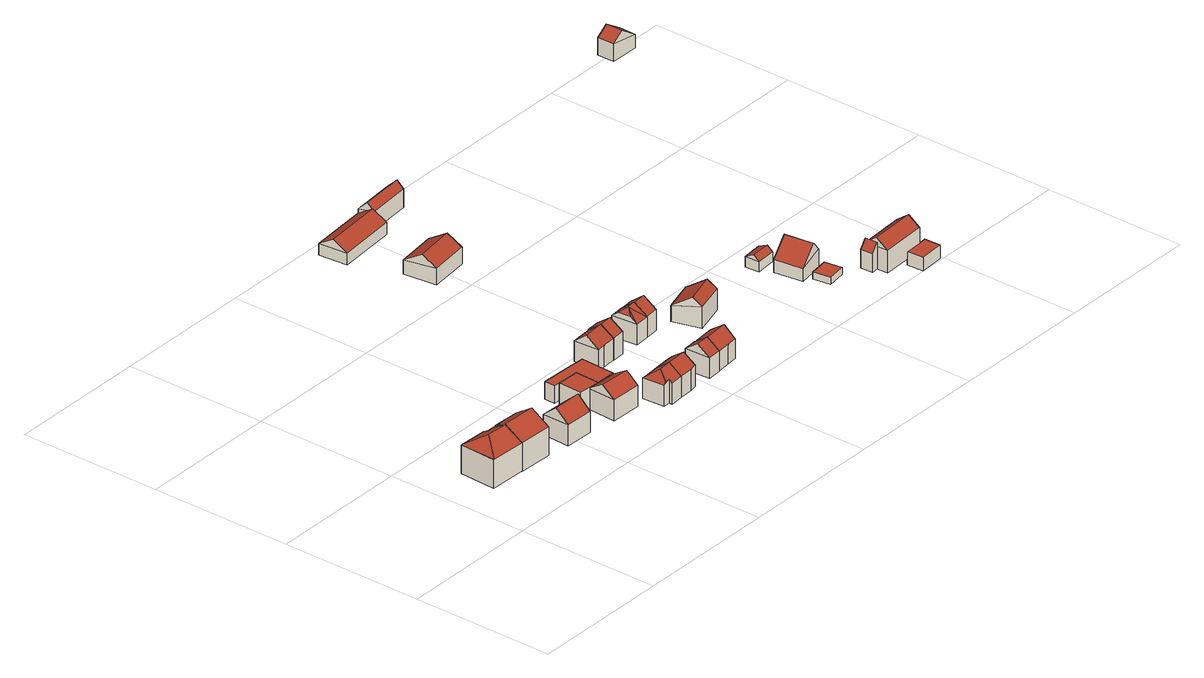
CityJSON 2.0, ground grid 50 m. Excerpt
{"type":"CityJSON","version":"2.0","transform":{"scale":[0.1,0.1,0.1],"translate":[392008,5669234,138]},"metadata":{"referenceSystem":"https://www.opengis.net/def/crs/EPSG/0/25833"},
"CityObjects":{
"building1":{"type":"Building","attributes":{"Dachtyp_tdc":"tdcFreeFormRoof","Gemeindeschluessel":14627140,"Dachneigung":30.22,"QualitaetDacherkennung":42,"Geometrietyp2DReferenz":"3000","function":"31001_9998","roofType":"5000","measuredHeight":13.62},"geometry":[{"type":"MultiSurface","lod":"2","boundaries":[[[0,1,2,3]],[[1,4,5,2]],[[4,6,7,5]],[[6,8,9,7]],[[8,10,11,9]],[[10,12,13,11]],[[12,0,3,13]],[[1,14,15]],[[14,1,0]],[[15,14,12,10,16]],[[16,8,6,4,1,15]],[[10,8,16]],[[0,12,14]],[[3,2,5,7,9,11,13]]],"semantics":{"surfaces":[{"type":"WallSurface"},{"type":"RoofSurface"},{"type":"GroundSurface"}],"values":[0,0,0,0,0,0,0,1,1,1,1,0,0,2]}}]},
"building2":{"type":"Building","attributes":{"Dachtyp_tdc":"tdcFreeFormRoof","Gemeindeschluessel":14627140,"Dachneigung":31.14,"QualitaetDacherkennung":45,"Geometrietyp2DReferenz":"3000","function":"31001_9998","roofType":"5000","measuredHeight":13.87},"geometry":[{"type":"MultiSurface","lod":"2","boundaries":[[[17,18,19,20]],[[18,21,22,19]],[[21,23,24,22]],[[23,25,26,24]],[[25,27,28,26]],[[27,29,30,28]],[[29,17,20,30]],[[27,31,32,17,29]],[[31,25,23,21,18,32]],[[18,17,32]],[[27,25,31]],[[20,19,22,24,26,28,30]]],"semantics":{"surfaces":[{"type":"WallSurface"},{"type":"RoofSurface"},{"type":"GroundSurface"}],"values":[0,0,0,0,0,0,0,1,1,0,0,2]}}]},
"building3":{"type":"Building","attributes":{"Dachtyp_tdc":"tdcGableRoof","Gemeindeschluessel":14627140,"Dachneigung":40.91,"QualitaetDacherkennung":81,"Geometrietyp2DReferenz":"3000","function":"31001_9998","roofType":"3100","measuredHeight":11.41},"geometry":[{"type":"MultiSurface","lod":"2","boundaries":[[[33,34,35,36]],[[34,37,38,35]],[[37,39,40,38]],[[39,33,36,40]],[[37,34,41]],[[33,39,42]],[[34,33,42,41]],[[39,37,41,42]],[[36,35,38,40]]],"semantics":{"surfaces":[{"type":"WallSurface"},{"type":"RoofSurface"},{"type":"GroundSurface"}],"values":[0,0,0,0,0,0,1,1,2]}}]},
"building4":{"type":"Building","attributes":{"Gemeindeschluessel":14627140,"Geometrietyp2DReferenz":"3000","function":"31001_9998","roofType":"9999"},"children":["building4-1","building4-2"]},
"building4-1":{"type":"BuildingPart","attributes":{"Dachtyp_tdc":"tdcPolyFlatRoof","Dachneigung":0,"QualitaetDacherkennung":89,"Geometrietyp2DReferenz":"3000","roofType":"1000","measuredHeight":7.78},"parents":["building4"],"geometry":[{"type":"MultiSurface","lod":"2","boundaries":[[[43,44,45,46,47,48]],[[49,50,51,52]],[[49,53,54,50]],[[53,55,56,54]],[[55,43,48,56]],[[55,53,49,44,43]],[[48,47,50,54,56]],[[52,45,44,49]],[[51,50,47,46]],[[51,46,45,52]]],"semantics":{"surfaces":[{"type":"WallSurface"},{"type":"RoofSurface"},{"type":"GroundSurface"},{"type":"ClosureSurface"}],"values":[0,0,0,0,0,1,2,0,3,3]}}]},
"building4-2":{"type":"BuildingPart","attributes":{"Dachtyp_tdc":"tdcGableRoof","Dachneigung":32.81,"QualitaetDacherkennung":71,"Geometrietyp2DReferenz":"3000","roofType":"3100","measuredHeight":10.79},"parents":["building4"],"geometry":[{"type":"MultiSurface","lod":"2","boundaries":[[[57,51,50,58]],[[46,59,60,47]],[[59,61,62,60]],[[61,57,58,62]],[[57,63,64,65]],[[52,65,64,66,67,45]],[[45,67,46]],[[46,67,66,59]],[[59,66,64,63,61]],[[57,65,52,51]],[[61,63,57]],[[58,50,47,60,62]],[[47,50,51,46]],[[51,52,45,46]]],"semantics":{"surfaces":[{"type":"WallSurface"},{"type":"RoofSurface"},{"type":"GroundSurface"},{"type":"ClosureSurface"}],"values":[0,0,0,0,1,1,0,0,0,0,0,2,3,3]}}]},
"building5":{"type":"Building","attributes":{"Dachtyp_tdc":"tdcPolyFlatRoof","Gemeindeschluessel":14627140,"Dachneigung":0,"QualitaetDacherkennung":85,"Geometrietyp2DReferenz":"3000","function":"31001_9998","roofType":"1000","measuredHeight":6.04},"geometry":[{"type":"MultiSurface","lod":"2","boundaries":[[[44,43,68,69]],[[43,55,70,68]],[[55,71,72,70]],[[71,73,74,72]],[[73,75,76,74]],[[75,77,78,76]],[[77,79,80,78]],[[79,44,69,80]],[[79,77,75,73,71,55,43,44]],[[69,68,70,72,74,76,78,80]]],"semantics":{"surfaces":[{"type":"WallSurface"},{"type":"RoofSurface"},{"type":"GroundSurface"}],"values":[0,0,0,0,0,0,0,0,1,2]}}]},
"building6":{"type":"Building","attributes":{"Dachtyp_tdc":"tdcFreeFormRoof","Gemeindeschluessel":14627140,"Dachneigung":36.56,"QualitaetDacherkennung":61,"Geometrietyp2DReferenz":"3000","function":"31001_9998","roofType":"5000","measuredHeight":10.65},"geometry":[{"type":"MultiSurface","lod":"2","boundaries":[[[81,82,83,84]],[[82,85,86,83]],[[85,87,88,86]],[[87,89,90,88]],[[89,91,92,90]],[[91,93,94,92]],[[93,81,84,94]],[[82,95,96,85]],[[91,97,96,95,81,93]],[[96,97,89,87,85]],[[82,81,95]],[[91,89,97]],[[84,83,86,88,90,92,94]]],"semantics":{"surfaces":[{"type":"WallSurface"},{"type":"RoofSurface"},{"type":"GroundSurface"}],"values":[0,0,0,0,0,0,0,1,1,1,0,0,2]}}]},
"building7":{"type":"Building","attributes":{"Dachtyp_tdc":"tdcFreeFormRoof","Gemeindeschluessel":14627140,"Dachneigung":36.27,"QualitaetDacherkennung":68,"Geometrietyp2DReferenz":"3000","function":"31001_9998","roofType":"5000","measuredHeight":10.62},"geometry":[{"type":"MultiSurface","lod":"2","boundaries":[[[98,99,100,101]],[[99,102,103,100]],[[102,104,105,103]],[[104,106,107,105]],[[106,108,109,107]],[[108,98,101,109]],[[110,104,102,99,111]],[[108,106,110,111,98]],[[99,98,111]],[[106,104,110]],[[101,100,103,105,107,109]]],"semantics":{"surfaces":[{"type":"WallSurface"},{"type":"RoofSurface"},{"type":"GroundSurface"}],"values":[0,0,0,0,0,0,1,1,0,0,2]}}]},
"building8":{"type":"Building","attributes":{"Dachtyp_tdc":"tdcGableRoof","Gemeindeschluessel":14627140,"Dachneigung":37.02,"QualitaetDacherkennung":49,"Geometrietyp2DReferenz":"3000","function":"31001_9998","roofType":"3100","measuredHeight":10.69},"geometry":[{"type":"MultiSurface","lod":"2","boundaries":[[[112,97,113,92]],[[97,89,90,113]],[[89,114,115,90]],[[114,116,117,115]],[[116,118,119,117]],[[118,120,121,119]],[[120,122,123,121]],[[122,112,92,123]],[[118,116,114,89,97]],[[97,112,122,120,118]],[[92,113,90,115,117,119,121,123]]],"semantics":{"surfaces":[{"type":"WallSurface"},{"type":"RoofSurface"},{"type":"GroundSurface"}],"values":[0,0,0,0,0,0,0,0,1,1,2]}}]},
"building9":{"type":"Building","attributes":{"Dachtyp_tdc":"tdcGableRoof","Gemeindeschluessel":14627140,"Dachneigung":35.52,"QualitaetDacherkennung":92,"Geometrietyp2DReferenz":"3000","function":"31001_9998","roofType":"3100","measuredHeight":11.04},"geometry":[{"type":"MultiSurface","lod":"2","boundaries":[[[124,125,126,127]],[[125,128,129,126]],[[128,130,131,129]],[[130,124,127,131]],[[128,125,132]],[[124,130,133]],[[125,124,133,132]],[[130,128,132,133]],[[127,126,129,131]]],"semantics":{"surfaces":[{"type":"WallSurface"},{"type":"RoofSurface"},{"type":"GroundSurface"}],"values":[0,0,0,0,0,0,1,1,2]}}]},
"building10":{"type":"Building","attributes":{"Dachtyp_tdc":"tdcGableRoof","Gemeindeschluessel":14627140,"Dachneigung":31.39,"QualitaetDacherkennung":93,"Geometrietyp2DReferenz":"3000","function":"31001_9998","roofType":"3100","measuredHeight":9.04},"geometry":[{"type":"MultiSurface","lod":"2","boundaries":[[[134,135,136,137]],[[135,138,139,136]],[[138,140,141,139]],[[140,134,137,141]],[[138,135,142]],[[134,140,143]],[[135,134,143,142]],[[140,138,142,143]],[[137,136,139,141]]],"semantics":{"surfaces":[{"type":"WallSurface"},{"type":"RoofSurface"},{"type":"GroundSurface"}],"values":[0,0,0,0,0,0,1,1,2]}}]},
"building11":{"type":"Building","attributes":{"Dachtyp_tdc":"tdcGableRoof","Gemeindeschluessel":14627140,"Dachneigung":35.78,"QualitaetDacherkennung":79,"Geometrietyp2DReferenz":"3000","function":"31001_9998","roofType":"3100","measuredHeight":10.48},"geometry":[{"type":"MultiSurface","lod":"2","boundaries":[[[144,145,146,147]],[[145,148,149,146]],[[148,150,151,149]],[[150,144,147,151]],[[148,145,152]],[[144,150,153]],[[145,144,153,152]],[[150,148,152,153]],[[147,146,149,151]]],"semantics":{"surfaces":[{"type":"WallSurface"},{"type":"RoofSurface"},{"type":"GroundSurface"}],"values":[0,0,0,0,0,0,1,1,2]}}]},
"building12":{"type":"Building","attributes":{"Dachtyp_tdc":"tdcGableAndHippedGRoof","Gemeindeschluessel":14627140,"Dachneigung":36.74,"QualitaetDacherkennung":88,"Geometrietyp2DReferenz":"3000","function":"31001_9998","roofType":"9999","measuredHeight":10.65},"geometry":[{"type":"MultiSurface","lod":"2","boundaries":[[[154,155,156,157]],[[155,158,159,156]],[[158,160,161,159]],[[160,154,157,161]],[[158,155,162,163]],[[154,160,164]],[[163,162,165]],[[165,154,164]],[[165,155,154]],[[155,165,162]],[[160,165,164]],[[160,163,165]],[[163,160,158]],[[157,156,159,161]]],"semantics":{"surfaces":[{"type":"WallSurface"},{"type":"RoofSurface"},{"type":"GroundSurface"}],"values":[0,0,0,0,0,0,1,1,1,1,1,1,1,2]}}]},
"building13":{"type":"Building","attributes":{"Gemeindeschluessel":14627140,"Geometrietyp2DReferenz":"3000","function":"31001_9998","roofType":"9999"},"children":["building13-1","building13-2"]},
"building13-1":{"type":"BuildingPart","attributes":{"Dachtyp_tdc":"tdcGableRoof","Dachneigung":44.74,"QualitaetDacherkennung":78,"Geometrietyp2DReferenz":"3000","roofType":"3100","measuredHeight":8.76},"parents":["building13"],"geometry":[{"type":"MultiSurface","lod":"2","boundaries":[[[166,167,168,169,170]],[[167,171,172,168]],[[171,173,174,175,172]],[[171,167,176]],[[167,166,177,176]],[[173,171,176,177,178]],[[169,168,172,175]],[[166,170,179]],[[170,169,175,174]],[[170,174,173,179]],[[179,178,177,166]],[[173,178,179]]],"semantics":{"surfaces":[{"type":"WallSurface"},{"type":"RoofSurface"},{"type":"GroundSurface"},{"type":"ClosureSurface"}],"values":[0,0,0,0,1,1,2,0,3,3,0,3]}}]},
"building13-2":{"type":"BuildingPart","attributes":{"Dachtyp_tdc":"tdcGableRoof","Dachneigung":31.48,"QualitaetDacherkennung":86,"Geometrietyp2DReferenz":"3000","roofType":"3100","measuredHeight":7.17},"parents":["building13"],"geometry":[{"type":"MultiSurface","lod":"2","boundaries":[[[180,170,169,181]],[[182,183,184,185]],[[183,180,181,184]],[[180,183,186]],[[170,180,186,187,178,179]],[[183,182,187,186]],[[181,169,175,185,184]],[[185,175,174,182]],[[175,169,170,174]],[[187,182,174,173,178]],[[179,173,174,170]],[[178,173,179]]],"semantics":{"surfaces":[{"type":"WallSurface"},{"type":"RoofSurface"},{"type":"GroundSurface"},{"type":"ClosureSurface"}],"values":[0,0,0,0,1,1,2,0,3,0,3,3]}}]},
"building14":{"type":"Building","attributes":{"Dachtyp_tdc":"tdcGableRoof","Gemeindeschluessel":14627140,"Dachneigung":36.99,"QualitaetDacherkennung":91,"Geometrietyp2DReferenz":"3000","function":"31001_9998","roofType":"3100","measuredHeight":10.68},"geometry":[{"type":"MultiSurface","lod":"2","boundaries":[[[188,189,190,161]],[[189,191,192,190]],[[191,193,157,192]],[[193,188,161,157]],[[191,189,194]],[[188,193,195]],[[189,188,195,194]],[[193,191,194,195]],[[161,190,192,157]]],"semantics":{"surfaces":[{"type":"WallSurface"},{"type":"RoofSurface"},{"type":"GroundSurface"}],"values":[0,0,0,0,0,0,1,1,2]}}]},
"building15":{"type":"Building","attributes":{"Dachtyp_tdc":"tdcGableRoof","Gemeindeschluessel":14627140,"Dachneigung":34.81,"QualitaetDacherkennung":42,"Geometrietyp2DReferenz":"3000","function":"31001_9998","roofType":"3100","measuredHeight":10.36},"geometry":[{"type":"MultiSurface","lod":"2","boundaries":[[[196,197,198,199]],[[197,200,201,198]],[[200,202,203,201]],[[202,204,205,203]],[[204,206,207,205]],[[206,208,209,207]],[[208,210,211,209]],[[210,196,199,211]],[[206,204,202,200,197]],[[197,196,210,208,206]],[[199,198,201,203,205,207,209,211]]],"semantics":{"surfaces":[{"type":"WallSurface"},{"type":"RoofSurface"},{"type":"GroundSurface"}],"values":[0,0,0,0,0,0,0,0,1,1,2]}}]},
"building16":{"type":"Building","attributes":{"Dachtyp_tdc":"tdcGableRoof","Gemeindeschluessel":14627140,"Dachneigung":32.59,"QualitaetDacherkennung":67,"Geometrietyp2DReferenz":"3000","function":"31001_9998","roofType":"3100","measuredHeight":9.99},"geometry":[{"type":"MultiSurface","lod":"2","boundaries":[[[212,213,214,215]],[[213,216,217,214]],[[216,218,219,217]],[[218,212,215,219]],[[216,213,220]],[[212,218,221]],[[213,212,221,220]],[[218,216,220,221]],[[215,214,217,219]]],"semantics":{"surfaces":[{"type":"WallSurface"},{"type":"RoofSurface"},{"type":"GroundSurface"}],"values":[0,0,0,0,0,0,1,1,2]}}]},
"building17":{"type":"Building","attributes":{"Dachtyp_tdc":"tdcGableRoof","Gemeindeschluessel":14627140,"Dachneigung":28.1,"QualitaetDacherkennung":92,"Geometrietyp2DReferenz":"3000","function":"31001_9998","roofType":"3100","measuredHeight":5.27},"geometry":[{"type":"MultiSurface","lod":"2","boundaries":[[[222,223,224,225]],[[223,226,227,224]],[[226,228,229,227]],[[228,222,225,229]],[[226,223,230]],[[222,228,231]],[[223,222,231,230]],[[228,226,230,231]],[[225,224,227,229]]],"semantics":{"surfaces":[{"type":"WallSurface"},{"type":"RoofSurface"},{"type":"GroundSurface"}],"values":[0,0,0,0,0,0,1,1,2]}}]},
"building18":{"type":"Building","attributes":{"Dachtyp_tdc":"tdcGableRoof","Gemeindeschluessel":14627140,"Dachneigung":41.27,"QualitaetDacherkennung":65,"Geometrietyp2DReferenz":"3000","function":"31001_9998","roofType":"3100","measuredHeight":9.93},"geometry":[{"type":"MultiSurface","lod":"2","boundaries":[[[232,233,234,235]],[[233,236,237,234]],[[236,238,239,237]],[[238,232,235,239]],[[236,233,240]],[[232,238,241]],[[233,232,241,240]],[[238,236,240,241]],[[235,234,237,239]]],"semantics":{"surfaces":[{"type":"WallSurface"},{"type":"RoofSurface"},{"type":"GroundSurface"}],"values":[0,0,0,0,0,0,1,1,2]}}]},
"building19":{"type":"Building","attributes":{"Dachtyp_tdc":"tdcPolyFlatRoof","Gemeindeschluessel":14627140,"Dachneigung":0,"QualitaetDacherkennung":88,"Geometrietyp2DReferenz":"3000","function":"31001_9998","roofType":"1000","measuredHeight":2.44},"geometry":[{"type":"MultiSurface","lod":"2","boundaries":[[[242,243,244,245]],[[243,246,247,244]],[[246,248,249,247]],[[248,242,245,249]],[[248,246,243,242]],[[245,244,247,249]]],"semantics":{"surfaces":[{"type":"WallSurface"},{"type":"RoofSurface"},{"type":"GroundSurface"}],"values":[0,0,0,0,1,2]}}]},
"building20":{"type":"Building","attributes":{"Gemeindeschluessel":14627140,"Geometrietyp2DReferenz":"3000","function":"31001_9998","roofType":"9999"},"children":["building20-1","building20-2"]},
"building20-1":{"type":"BuildingPart","attributes":{"Dachtyp_tdc":"tdcPolyFlatRoof","Dachneigung":51.74,"QualitaetDacherkennung":32,"Geometrietyp2DReferenz":"3000","roofType":"2100","measuredHeight":9.31},"parents":["building20"],"geometry":[{"type":"MultiSurface","lod":"2","boundaries":[[[250,251,252,253,254]],[[255,256,257,258,259]],[[256,250,254,257]],[[256,255,260,251,250]],[[254,253,258,257]],[[260,252,251]],[[258,253,252,259]],[[259,252,260,255]]],"semantics":{"surfaces":[{"type":"WallSurface"},{"type":"RoofSurface"},{"type":"GroundSurface"},{"type":"ClosureSurface"}],"values":[0,0,0,1,2,0,3,3]}}]},
"building20-2":{"type":"BuildingPart","attributes":{"Dachtyp_tdc":"tdcGableRoof","Dachneigung":37.98,"QualitaetDacherkennung":47,"Geometrietyp2DReferenz":"3000","roofType":"3100","measuredHeight":11.08},"parents":["building20"],"geometry":[{"type":"MultiSurface","lod":"2","boundaries":[[[261,262,263,264]],[[252,265,266,253]],[[265,261,264,266]],[[261,265,267]],[[262,261,267,268]],[[265,252,260,268,267]],[[264,263,258,253,266]],[[259,258,263,262]],[[252,253,258,259]],[[262,268,260,255,259]],[[259,255,260,252]]],"semantics":{"surfaces":[{"type":"WallSurface"},{"type":"RoofSurface"},{"type":"GroundSurface"},{"type":"ClosureSurface"}],"values":[0,0,0,0,1,1,2,0,3,0,3]}}]},
"building21":{"type":"Building","attributes":{"Dachtyp_tdc":"tdcPolyFlatRoof","Gemeindeschluessel":14627140,"Dachneigung":0,"QualitaetDacherkennung":52,"Geometrietyp2DReferenz":"3000","function":"31001_9998","roofType":"1000","measuredHeight":4.72},"geometry":[{"type":"MultiSurface","lod":"2","boundaries":[[[269,270,271,272]],[[270,273,274,271]],[[273,275,276,274]],[[275,277,278,276]],[[277,269,272,278]],[[277,275,273,270,269]],[[272,271,274,276,278]]],"semantics":{"surfaces":[{"type":"WallSurface"},{"type":"RoofSurface"},{"type":"GroundSurface"}],"values":[0,0,0,0,0,1,2]}}]},
"building22":{"type":"Building","attributes":{"Dachtyp_tdc":"tdcGableRoof","Gemeindeschluessel":14627140,"Dachneigung":34.27,"QualitaetDacherkennung":18,"Geometrietyp2DReferenz":"3000","function":"31001_9998","roofType":"3100","measuredHeight":9.01},"geometry":[{"type":"MultiSurface","lod":"2","boundaries":[[[279,280,281,282]],[[280,283,284,281]],[[283,285,286,284]],[[285,279,282,286]],[[283,280,287]],[[279,285,288]],[[280,279,288,287]],[[285,283,287,288]],[[282,281,284,286]]],"semantics":{"surfaces":[{"type":"WallSurface"},{"type":"RoofSurface"},{"type":"GroundSurface"}],"values":[0,0,0,0,0,0,1,1,2]}}]}
},
"vertices":[
[5,112,210],[10,240,210],[10,240,111],[5,112,111],[111,237,210],[111,237,111],[110,218,221],[110,218,111],[136,218,221],[136,218,111],[133,115,214],[133,115,111],[134,107,210],[134,107,111],[6,112,210],[59,175,248],[134,172,248],
[133,115,213],[136,218,219],[136,218,110],[133,115,110],[163,217,219],[163,217,110],[164,235,207],[164,235,110],[259,232,207],[259,232,110],[254,103,209],[254,103,110],[134,107,209],[134,107,110],[257,170,249],[135,174,249],
[445,98,174],[344,101,174],[344,101,102],[445,98,102],[347,199,172],[347,199,102],[448,195,172],[448,195,102],[345,148,216],[447,145,216],
[598,274,170],[595,189,170],[595,189,167],[595,189,164],[595,189,92],[598,274,92],[557,191,170],[557,191,92],[557,191,164],[557,191,167],[517,192,170],[517,192,92],[519,276,170],[519,276,92],
[554,94,164],[554,94,92],[665,187,164],[665,187,92],[662,91,164],[662,91,92],[662,91,165],[664,135,200],[555,139,200],[665,187,167],[595,189,168],
[598,274,109],[595,189,109],[519,276,109],[498,277,170],[498,277,109],[499,315,170],[499,315,109],[609,312,170],[609,312,109],[670,309,170],[670,309,109],[665,187,170],[665,187,109],
[759,50,155],[735,50,145],[735,50,73],[759,50,73],[730,128,144],[730,128,73],[754,128,146],[754,128,73],[802,131,145],[802,131,73],[808,42,146],[808,42,73],[760,38,146],[760,38,73],[743,50,155],[761,83,179],[805,86,179],
[697,269,204],[694,360,202],[694,360,130],[697,269,130],[720,361,202],[720,361,130],[768,365,202],[768,365,130],[775,275,204],[775,275,130],[726,271,204],[726,271,130],[771,320,237],[696,314,237],
[808,42,145],[805,86,73],[850,135,145],[850,135,73],[877,135,146],[877,135,73],[879,91,179],[879,91,73],[882,49,147],[882,49,73],[857,45,145],[857,45,73],
[768,365,205],[816,369,205],[816,369,127],[768,365,127],[822,278,205],[822,278,127],[775,275,205],[775,275,127],[819,322,238],[771,319,238],
[617,951,295],[759,968,295],[759,968,245],[617,951,245],[773,851,303],[773,851,245],[632,834,303],[632,834,245],[767,903,335],[625,885,335],
[948,141,138],[997,144,138],[997,144,66],[948,141,66],[1003,54,137],[1003,54,66],[954,51,137],[954,51,66],[1000,98,171],[951,95,171],
[948,285,194],[894,281,194],[894,281,122],[948,285,122],[887,371,195],[887,371,122],[941,375,195],[941,375,122],[892,306,213],[888,347,213],[944,331,229],[910,328,229],
[722,1207,325],[877,1220,325],[877,1220,271],[722,1207,271],[722,1207,311],[882,1163,334],[882,1163,271],[727,1150,334],[727,1150,311],[727,1150,271],[880,1186,359],[725,1173,359],[726,1157,341],[725,1177,329],
[512,1189,311],[512,1189,271],[731,1105,312],[520,1087,312],[520,1087,271],[731,1105,271],[516,1137,343],[726,1155,343],
[941,375,194],[988,379,194],[988,379,122],[995,289,195],[995,289,122],[948,285,195],[992,334,229],[944,330,229],
[1003,54,135],[1000,96,171],[1000,96,67],[1003,54,67],[997,144,137],[997,144,67],[1045,148,137],[1045,148,67],[1082,150,138],[1082,150,67],[1086,103,171],[1086,103,67],[1088,62,136],[1088,62,67],[1051,58,135],[1051,58,67],
[1121,334,132],[1230,366,132],[1230,366,77],[1121,334,77],[1258,267,151],[1258,267,77],[1148,236,152],[1148,236,77],[1249,298,177],[1140,267,177],
[1515,367,103],[1585,372,104],[1585,372,67],[1515,367,67],[1589,322,101],[1589,322,67],[1519,317,101],[1519,317,67],[1587,342,119],[1517,337,119],
[1653,309,116],[1668,209,116],[1668,209,53],[1653,309,53],[1576,195,97],[1576,195,53],[1561,296,97],[1561,296,53],[1638,204,153],[1623,305,153],
[1626,131,68],[1617,191,68],[1617,191,43],[1626,131,43],[1683,200,68],[1683,200,43],[1692,139,68],[1692,139,43],
[1777,137,91],[1800,138,120],[1800,138,104],[1800,138,27],[1777,137,27],[1802,94,120],[1779,93,91],[1779,93,27],[1802,94,27],[1802,94,105],[1801,118,120],
[1964,63,106],[1804,56,106],[1804,56,27],[1964,63,27],[1960,146,104],[1960,146,27],[1962,103,137],[1802,96,137],
[1906,3,53],[1903,60,53],[1903,60,6],[1906,3,6],[1964,63,53],[1964,63,6],[1991,65,53],[1991,65,6],[1993,7,53],[1993,7,6],
[1955,1223,306],[1955,1284,306],[1955,1284,245],[1955,1223,245],[2056,1283,293],[2056,1283,245],[2055,1222,293],[2055,1222,245],[1994,1283,335],[1994,1223,335]
]}
